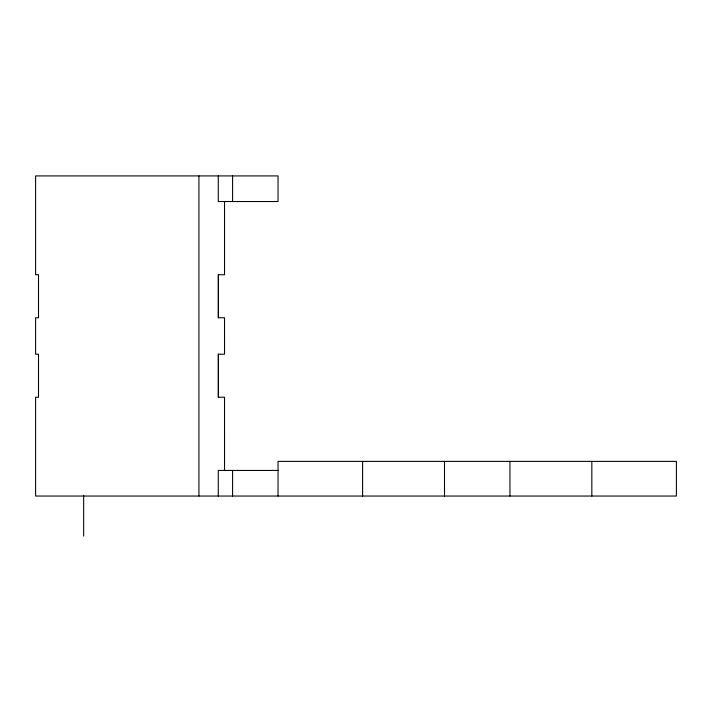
<?xml version="1.0" encoding="UTF-8"?>
<svg xmlns="http://www.w3.org/2000/svg" width="712" height="712" viewBox="0 0 712 712"><rect width="100%" height="100%" fill="white"/><g stroke="black" fill="none" stroke-linecap="round" stroke-linejoin="round"><path stroke-width="1.07" d="M224.529 201.532L224.529 274.725L218.273 274.725L218.273 317.757L224.52 317.757L224.529 354.202L218.273 354.202L218.273 397.234L224.52 397.234L224.529 470.436M278.036 470.436L218.273 470.436L218.273 496.042M591.832 461.385L591.832 496.042M509.934 461.385L509.934 496.042M444.502 461.385L444.502 496.042M362.604 461.385L362.604 496.042M278.036 496.042L278.036 461.385L676.4 461.385L676.4 496.042L35.6 496.042L35.6 397.234L38.51 397.234L38.51 354.202L35.609 354.202L35.6 317.757L38.51 317.757L38.51 274.725L35.609 274.725L35.6 175.917L278.036 175.917L278.036 201.532L218.273 201.532L218.273 175.917M232.584 175.917L232.584 201.532M232.584 470.436L232.584 496.042M218.451 274.725L218.451 317.757M218.451 354.202L218.451 397.234M198.915 175.917L198.915 496.042M83.651 495.41L83.651 536.083"/></g></svg>
